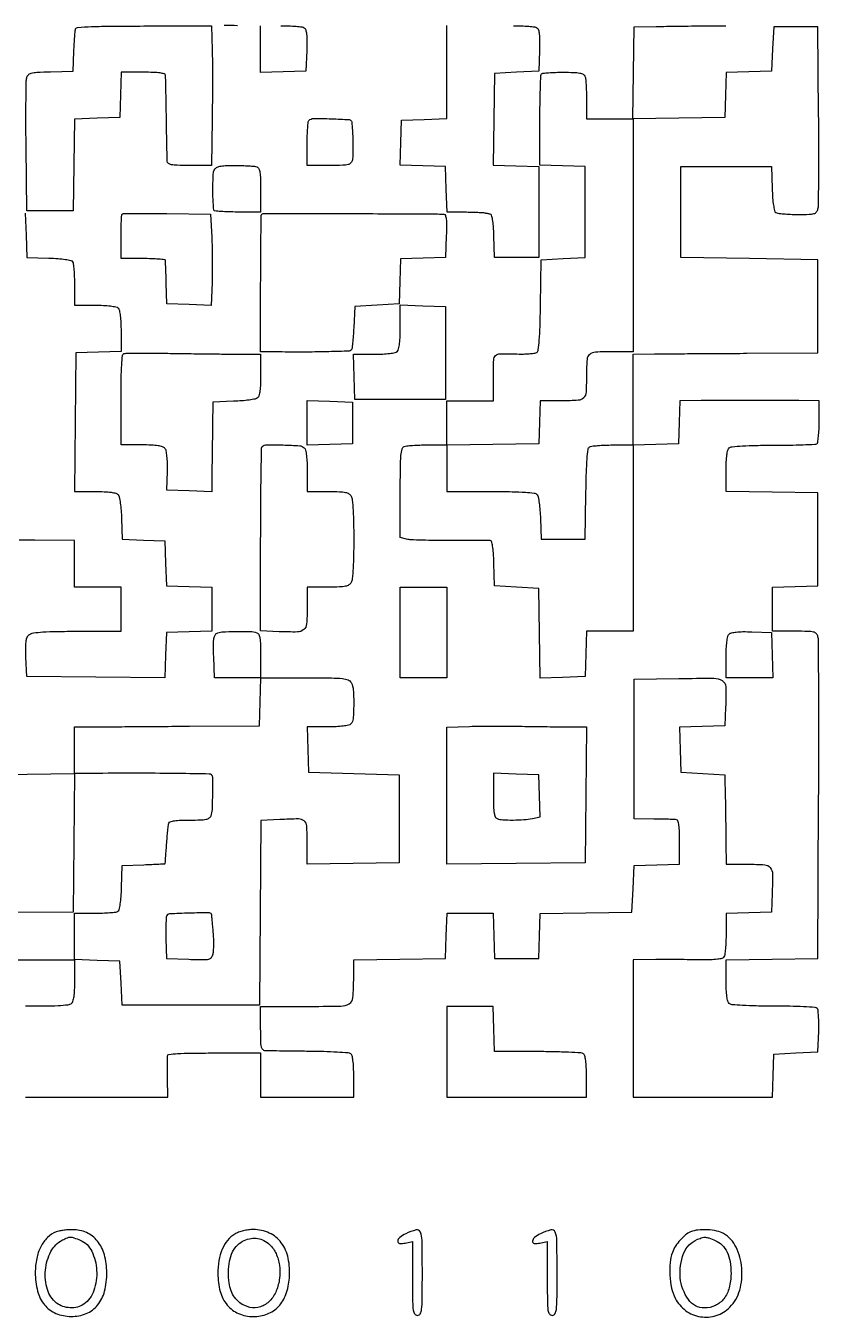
# Model space of a CAD drawing. Extents: x 156 to 936, y 100 to 969.
# Drawn here: x 612 to 936, y 100 to 627 of the extents above; entities that cross this region are included whole.
import ezdxf

# ---------------------------------------------------------------- set-up
doc = ezdxf.new("R2010")
doc.units = 0

msp = doc.modelspace()

# ---------------------------------------------------------------- linework, layer by layer
for points in [[(612, 190), (641.063538, 190), (670.127076, 190), (669.992901, 197.75, -0.0011), (669.946662, 200.809528, -0.001463), (669.918889, 203.590625, -0.001029), (669.907225, 205.922726, -0.014849), (669.929363, 206.75, -0.362749), (670.53976, 207.402041, -0.014238), (674.049018, 207.732623, -0.013433), (679.537568, 207.944525, -0.002931), (689, 208), (708, 208), (708, 199), (708, 190), (727, 190), (746, 190), (746, 198.440983, 0.009585), (745.92738, 202.22901, 0.024001), (745.689017, 204.983238, 0.029014), (745.314643, 206.905665, 0.188703), (744.75, 207.690983, 0.126831), (743.765085, 208.019668, 0.003405), (739.167187, 208.309596, 0.006889), (733.721694, 208.54055, 0.004639), (727.5, 208.660833, -0.000416), (721.242885, 208.728931, -0.000592), (715.685938, 208.800614, -0.000324), (710.985836, 208.869857, -0.008883), (709.75, 208.910833, -0.214432), (708.833378, 209.380344, -0.121783), (708.301088, 210.533111, -0.042355), (708.05359, 212.869253, -0.005222), (708, 218), (708, 227), (726.383369, 227, 0.004199), (740.763673, 227.120771, 0.131336), (744.150841, 228.087335, 0.244), (745.674675, 230.556118, 0.018118), (745.986345, 238.727935), (746, 245.955869), (764.75, 246.227935), (783.5, 246.5), (783.787526, 255.75), (784.075052, 265), (793.5, 265), (802.924948, 265), (803.212474, 255.75), (803.5, 246.5), (812.5, 246.5), (821.5, 246.5), (821.787236, 255.728072), (822.074471, 264.956143), (840.787236, 265.228072), (859.5, 265.5), (860, 275), (860.5, 284.5), (869.75, 284.787526), (879, 285.075052), (879, 294.037526, 0.007552), (878.936285, 298.255654, 0.02649), (878.710609, 300.962615, 0.038764), (878.34269, 302.658527, 0.295874), (877.75, 303.162153, 0.023907), (876.916404, 303.229987, 0.001593), (874.517187, 303.302478, 0.002295), (871.655321, 303.366681, 0.001715), (868.5, 303.412153), (860.5, 303.5), (860.5, 332), (860.5, 360.5), (878.731386, 360.748256, -0.004369), (893.0467, 360.818093, -0.138067), (896.398432, 359.860606, -0.252131), (897.839052, 357.368689, -0.017518), (897.798618, 348.988223), (897.5, 341.5), (888.212977, 341.211984), (878.925954, 340.923969), (879.212977, 331.711984), (879.5, 322.5), (888.5, 322), (897.5, 321.5), (897.670976, 312, -0.000662), (897.742218, 307.72731, -0.000413), (897.814941, 302.720312, -0.000414), (897.878466, 297.784501, -0.000753), (897.920976, 293.75), (898, 285), (906.980948, 285, -0.017192), (913.752097, 284.767116, -0.20709), (916.017836, 283.595696, -0.171789), (916.939951, 281.02952, -0.011142), (916.798618, 272.988223), (916.5, 265.5), (907.25, 265.212474), (898, 264.924948), (897.984687, 256.712474, -0.00935), (897.918025, 253.471276, -0.012388), (897.72919, 250.526567, -0.009786), (897.464648, 248.0954, -0.109735), (897.136411, 247.186477, -0.187083), (896.304599, 246.572623, -0.036226), (894.437012, 246.206766, -0.025722), (891.616033, 246.010126, -0.008179), (887.401724, 246.00253, 0.001761), (883.325489, 246.047508, 0.001003), (878.397694, 246.07464, 0.001002), (873.436818, 246.082063, 0.001658), (869.25, 246.066053), (860, 246), (860, 218), (860, 190), (888.461067, 190), (916.922134, 190), (917.211067, 198.75), (917.5, 207.5), (926.5, 208), (935.5, 208.5), (935.792979, 216.907021, 0.010281), (935.839885, 220.193128, 0.014674), (935.735951, 223.108424, 0.010537), (935.52991, 225.49676, 0.171211), (935.187424, 226.212576, 0.182454), (934.388173, 226.573784, 0.003241), (929.600525, 226.847166, 0.007661), (923.956347, 227.046125, 0.004979), (917.429967, 227.111111, -0.004777), (910.294868, 227.179281, -0.009906), (904.729499, 227.395995, -0.006875), (900.430242, 227.708157, -0.152796), (899.285523, 228.178, -0.157712), (898.707951, 229.088633, -0.029204), (898.320385, 231.061396, -0.023875), (898.075369, 233.843104, -0.010029), (898, 237.600379), (898, 245.955869), (916.75, 246.227935), (935.5, 246.5), (935.775965, 311, 0.000804), (935.842421, 335.887072, 0.001273), (935.810766, 357.214063, 0.000271), (935.725021, 375.961991, 0.0582), (935.506913, 377.75, 0.122617), (934.85145, 379.003915, 0.154504), (933.732859, 379.672196, 0.053326), (931.548599, 379.947537, 0.004711), (925.980948, 380), (917, 380), (917, 388.962474), (917, 397.924948), (926.25, 398.212474), (935.5, 398.5), (935.5, 417.5), (935.5, 436.5), (916.75, 436.772065), (898, 437.044131), (898, 445.399621, -0.010029), (898.075369, 449.156896, -0.023875), (898.320385, 451.938604, -0.029204), (898.707951, 453.911367, -0.157712), (899.285523, 454.822, -0.152615), (900.427684, 455.291266, -0.006939), (904.696615, 455.603715, -0.009969), (910.220215, 455.820614, -0.004828), (917.291124, 455.888889, 0.003431), (923.771027, 455.933358, 0.005239), (929.391783, 456.06942, 0.002047), (934.200439, 456.255964, 0.128375), (935.005601, 456.503461, 0.218923), (935.399149, 457.096126, 0.01144), (935.707895, 459.417042, 0.016347), (935.927867, 462.280057, 0.010998), (936, 465.559017), (936, 474), (927.75, 474.065134, 0.000915), (916.80417, 474.13153, 0.000876), (905.700205, 474.159117, 0.000915), (895.577626, 474.148001, 0.001977), (887.788933, 474.094396), (879.077866, 474), (878.788933, 465.25), (878.5, 456.5), (869.25, 456.212474), (860, 455.924948), (860, 474.462474), (860, 493), (868.75, 493.118471, -0.001476), (873.818862, 493.172134, -0.000253), (883.448437, 493.240778, -0.000276), (894.755624, 493.309425, -0.000246), (906.5, 493.368471), (935.5, 493.5), (935.5, 512.5), (935.5, 531.5), (907.5, 532), (879.5, 532.5), (879.5, 551), (879.5, 569.5), (898, 569.5), (916.5, 569.5), (916.792098, 560.532999, 0.009786), (916.991711, 556.707636, 0.020298), (917.326695, 553.737125, 0.020215), (917.75425, 551.552989, 0.195149), (918.292098, 550.798312, 0.110623), (919.132389, 550.495574, 0.00952), (921.416145, 550.251635, 0.012192), (924.181845, 550.077197, 0.009156), (927.230948, 550.015313, 0.00603), (931.935001, 550.062724, 0.060451), (933.877035, 550.342129, 0.158592), (934.896556, 551.007481, 0.11024), (935.50973, 552.25, 0.05721), (935.724487, 553.965497, 0.000802), (935.814745, 564.414062, 0.002229), (935.845976, 576.540395, 0.001465), (935.778782, 590.5), (935.5, 626.5), (926.5, 626.5), (917.5, 626.5), (917, 617.5), (916.5, 608.5), (907.287036, 608.212964), (898.074071, 607.925929), (897.787036, 598.712964), (897.5, 589.5), (878.727853, 589.227853), (859.955707, 588.955707), (860.227853, 607.727853), (860.5, 626.5), (869.5, 626.668363, -0.00086), (873.645783, 626.738781, -0.000476), (878.709289, 626.81125, -0.000474), (883.84044, 626.874932, -0.000764), (888.212474, 626.918363), (897.924948, 627)], [(698.5, 627, -0.004889), (693.06753, 627.053119, -0.04007)], [(716.25, 626.984687, -0.00917), (719.504112, 626.918959, -0.012203), (722.45641, 626.732898, -0.00954), (724.894283, 626.472467, -0.110402), (725.793098, 626.149034, -0.187221), (726.389362, 625.340297, -0.039341), (726.721251, 623.5815, -0.027159), (726.864234, 620.914541, -0.008519), (726.793098, 616.914347), (726.5, 608.5), (717.25, 608.212474), (708, 607.924948), (708, 617.462474), (708, 627)], [(811.212474, 626.984687, -0.009129), (814.480966, 626.918962, -0.01216), (817.445387, 626.732898, -0.009485), (819.893389, 626.472502, -0.110544), (820.793098, 626.149034, -0.187221), (821.389362, 625.340297, -0.039341), (821.721251, 623.5815, -0.027159), (821.864234, 620.914541, -0.008519), (821.793098, 616.914347), (821.5, 608.5), (812.5, 608), (803.5, 607.5), (803.228074, 588.787816), (802.956148, 570.075632), (812.228074, 569.787816), (821.5, 569.5), (821.5, 551), (821.5, 532.5), (812.5, 532.5), (803.5, 532.5), (803.211067, 541.25, 0.00863), (803.013589, 545.175079, 0.024855), (802.694889, 547.881236, 0.030784), (802.278606, 549.671422, 0.297232), (801.711067, 550.152314, -0.00707), (801.174522, 550.227516, -0.004713), (800.562001, 550.328135, -0.004745), (799.969604, 550.436993, -0.009267), (799.5, 550.536965, 0.044034), (798.815197, 550.63366, 0.002488), (796.675086, 550.734936, 0.003802), (794.123132, 550.823542, 0.002778), (791.287526, 550.88465), (784.075052, 551), (783.787526, 560.25), (783.5, 569.5), (774.212977, 569.788016), (764.925954, 570.076031), (765.212977, 579.288016), (765.5, 588.5), (774.75, 588.787526), (784, 589.075052), (784, 627.037526)], [(611.931493, 550.505449), (612.215746, 541.502725), (612.5, 532.5), (621.467001, 532.207902, -0.009786), (625.292364, 532.008289, -0.020298), (628.262875, 531.673305, -0.020215), (630.447011, 531.24575, -0.195149), (631.201688, 530.707902, -0.112618), (631.504907, 529.855762, -0.008743), (631.748365, 527.431384, -0.011595), (631.922842, 524.498009, -0.008591), (631.984687, 521.25), (632, 513), (640.3, 513, -0.011084), (643.828493, 512.92177, -0.020332), (646.693122, 512.677711, -0.021091), (648.860329, 512.310542, -0.144849), (649.8, 511.8, -0.144682), (650.310039, 510.861987, -0.021131), (650.677383, 508.701269, -0.02038), (650.921656, 505.847487, -0.011159), (651, 502.337526), (651, 494.075052), (641.75, 493.787526), (632.5, 493.5), (632.234427, 465.25), (631.968853, 437), (640.361982, 437, -0.009885), (644.163753, 436.924829, -0.024215), (646.949644, 436.67915, -0.030241), (648.912573, 436.287693, -0.156449), (649.833879, 435.700164, -0.126595), (650.271826, 434.772011, -0.012295), (650.682026, 432.299919, -0.014976), (651.015093, 429.281363, -0.011302), (651.206324, 425.950164), (651.5, 417.5), (660.212982, 417.211607), (668.925964, 416.923214), (669.212982, 407.711607), (669.5, 398.5), (678.75, 398.212474), (688, 397.924948), (688, 389), (688, 380.075052), (678.75, 379.787526), (669.5, 379.5), (669.212269, 370.234491), (668.924538, 360.968982), (640.712269, 361.234491), (612.5, 361.5), (612.203802, 369.479635, -0.007825), (612.110962, 373.806547, -0.040111), (612.2893, 376.199929, -0.077992), (612.768477, 377.694669, -0.118939), (613.644932, 378.729635, -0.128263), (615.206539, 379.346562, -0.014052), (619.079193, 379.707778, -0.012364), (624.721521, 379.93458, -0.003862), (633.19113, 380), (651, 380), (651, 389), (651, 398), (641.5, 398), (632, 398), (632, 407.5), (632, 417), (615.75, 417.115154, 0.001149), (609.392827, 417.145599, 0.001633)], [(593.5, 321.5), (612.75, 321.771593), (632, 322.043186), (632, 331.521593), (632, 341), (641.25, 341.035068, 0.000596), (646.520227, 341.061327, 0.000112), (656.154688, 341.122971, 0.00012), (667.41044, 341.200211, 0.00011), (679, 341.285068), (707.5, 341.5), (707.786212, 351.25), (708.072424, 361), (698.609686, 361), (689.146947, 361), (688.823474, 369.593186, -0.007215), (688.72013, 374.047727, -0.033106), (688.868415, 376.627274, -0.061839), (689.265736, 378.202155, -0.169438), (690, 379.062778, -0.117729), (692.146514, 379.713611, -0.009976), (697.954523, 379.946424, -0.011588), (703.724507, 379.928748, -0.085248), (706.418213, 379.393011, -0.192406), (707.217093, 378.653872, -0.06988), (707.688469, 377.154102, -0.034532), (707.937024, 374.571713, -0.00673), (708, 369.893011), (708, 361), (725.964816, 361, -0.002149), (736.947782, 360.952795, -0.023219), (741.379822, 360.708677, -0.06489), (743.719126, 360.15835, -0.181647), (744.964816, 359.065741, -0.107088), (745.817478, 356.078409, -0.018612), (745.979465, 350.178425, -0.015314), (745.740238, 344.259859, -0.180517), (744.8, 342.2, -0.145015), (743.858679, 341.688958, -0.021051), (741.684979, 341.321964, -0.020283), (738.809501, 341.078116, -0.01101), (735.262474, 341), (726.924948, 341), (727.212474, 331.75), (727.5, 322.5), (746, 322), (764.5, 321.5), (764.5, 303.5), (764.5, 285.5), (745.75, 285.227935), (727, 284.955869), (727, 293.861303, 0.013938), (726.811989, 300.604544, 0.208337), (725.776252, 302.661093, 0.178939), (723.489214, 303.468359, 0.009832), (715.761919, 303.201896), (708.023838, 302.782604), (707.761919, 265.141302), (707.5, 227.5), (679.5, 227.5), (651.5, 227.5), (651, 236.5), (650.5, 245.5), (641.25, 245.787526), (632, 246.075052), (632, 255.537526), (632, 265), (640.25, 265.015313, 0.008591), (643.498009, 265.077158, 0.011595), (646.431384, 265.251635, 0.008743), (648.855762, 265.495093, 0.112618), (649.707902, 265.798312, 0.195149), (650.24575, 266.552989, 0.020215), (650.673305, 268.737125, 0.020298), (651.008289, 271.707636, 0.009786), (651.207902, 275.532999), (651.5, 284.5), (660.25, 284.788933, 0.002247), (663.607228, 284.914896, 0.003722), (666.438631, 285.054993, 0.000566), (668.933596, 285.199903, 0.356096), (669.030447, 285.288933, 0.017418), (669.048716, 285.456746, 0.000052), (669.209553, 287.641124, 0.000305), (669.389543, 290.10965, 0.00019), (669.597414, 293, -0.003823), (669.832213, 295.963694, -0.005026), (670.094314, 298.664062, -0.003709), (670.353041, 300.919174, -0.047348), (670.535581, 301.75, -0.246153), (671.121285, 302.326165, -0.036983), (672.783329, 302.698788, -0.027381), (675.309146, 302.931488, -0.009281), (679, 303, 0.007252), (683.39169, 303.063701, 0.042177), (685.690065, 303.325257, 0.092207), (687.002697, 303.85184, 0.160406), (687.739898, 304.75, 0.081688), (688.271389, 307.291222, 0.007977), (688.442586, 313.581876, 0.004624), (688.455737, 320.141309, 0.196856), (687.927329, 321.405235, 0.194904), (687.042618, 321.78042, 0.000576), (674.272013, 321.971402, 0.003088), (659.431226, 322.084582, 0.001697), (641.265573, 322.049284), (632.031147, 322), (631.765573, 293.75), (631.5, 265.5), (603.25, 265.234427)], [(603.537526, 246), (632, 246), (632, 237.622445, -0.009415), (631.925388, 233.66045, -0.027093), (631.673375, 230.923896, -0.038322), (631.25178, 229.061428, -0.145732), (630.596818, 228.080352, -0.149555), (629.291483, 227.534893, -0.010864), (625.355829, 227.230543, -0.011607), (619.842916, 227.052763, -0.004167), (611.986253, 227.047342, 0.004624)]]:
    msp.add_lwpolyline(points, format="xyb")
for points in [[(688.182865, 617.186744, -0.00614), (688.28465, 612.209505, -0.001984), (688.3156, 604.837669, -0.001978), (688.285041, 596.638936, -0.00222), (688.189389, 588.75), (687.878779, 570), (678.939389, 570, -0.005319), (673.855258, 570.054087, -0.042411), (671.523468, 570.302298, -0.12001), (670.363065, 570.834057, -0.211506), (669.879966, 571.75, -0.011579), (669.823894, 572.986216, -0.000423), (669.723663, 577.685938, -0.000773), (669.618443, 583.242887, -0.000542), (669.516428, 589.5, 0.000684), (669.413226, 595.721795, 0.001018), (669.304367, 601.167187, 0.000431), (669.197705, 605.82683, 0.02125), (669.136461, 606.75, 0.300561), (668.644088, 607.343325, 0.039433), (666.961727, 607.711326, 0.026634), (664.262639, 607.936594, 0.007503), (660.037526, 608), (651.075052, 608), (650.787526, 598.75), (650.5, 589.5), (641.271928, 589.212764), (632.043857, 588.925529), (631.771928, 570.212764), (631.5, 551.5), (622, 551.5), (612.5, 551.5), (612.240922, 577.5, -0.001937), (612.179271, 587.623174, -0.002855), (612.21033, 596.512452, -0.001322), (612.300012, 604.081973, -0.054002), (612.500588, 605.712602, -0.132349), (613.162138, 606.942615, -0.141786), (614.336317, 607.634493, -0.050109), (616.630979, 607.982812, -0.004855), (622.259666, 608.212602), (631.5, 608.5), (631.769726, 616.5, -0.004416), (631.903801, 619.650259, -0.005961), (632.084179, 622.496595, -0.004151), (632.283161, 624.873735, -0.062998), (632.461441, 625.679899, -0.299263), (633.275614, 626.293413, -0.005428), (638.955082, 626.596681, -0.008414), (647.128232, 626.806474, -0.002147), (660.37458, 626.866644), (687.86573, 626.873489)], [(840.393011, 606.418213, -0.06844), (840.631074, 605.400281, -0.007317), (840.821697, 602.9751, -0.008902), (840.955615, 600.066073, -0.00705), (841, 596.918213), (841, 589), (850.5, 589), (860, 589), (860, 541.5), (860, 494), (852.081787, 494, 0.01072), (844.679234, 493.841272, 0.161531), (842.30349, 492.938415, 0.20568), (841.224011, 490.873122, 0.018983), (841, 484.974799, -0.011616), (840.828179, 477.579887, -0.175745), (839.856847, 475.246107, -0.194734), (837.654189, 474.198876, -0.014789), (830.931944, 474), (822.077866, 474), (821.788933, 465.25), (821.5, 456.5), (802.75, 456.227935), (784, 455.955869), (784, 446.477935), (784, 437), (801.877555, 437, -0.003447), (810.686508, 436.939264, -0.013669), (816.094291, 436.716738, -0.016001), (819.642756, 436.359047, -0.188592), (820.833879, 435.700164, -0.126595), (821.271826, 434.772011, -0.012295), (821.682026, 432.299919, -0.014976), (822.015093, 429.281363, -0.011302), (822.206324, 425.950164), (822.5, 417.5), (831.5, 417.5), (840.5, 417.5), (840.773353, 435.955416, -0.003561), (840.964479, 444.668275, -0.012194), (841.267063, 450.324934, -0.01105), (841.657029, 454.214502, -0.224357), (842.273353, 455.190103, -0.112125), (843.13586, 455.497773, -0.008919), (845.56311, 455.744962, -0.011731), (848.500649, 455.921988, -0.008719), (851.75, 455.984687), (860, 456), (860, 418), (860, 380), (850.537526, 380), (841.075052, 380), (840.787526, 370.75), (840.5, 361.5), (831.272703, 361.212775), (822.045405, 360.925549), (821.772703, 379.212775), (821.5, 397.5), (812.5, 398), (803.5, 398.5), (803.212474, 407.75, 0.007757), (803.015774, 411.969023, 0.024473), (802.702086, 414.782421, 0.031768), (802.28953, 416.59756, 0.32187), (801.712474, 417.046336, 0.009999), (800.821064, 417.062563, 0.00021), (796.40467, 417.052777, 0.000488), (791.240818, 417.034123, 0.000329), (785.345978, 417.003195, -0.004061), (779.352621, 417.016485, -0.005329), (773.880882, 417.131394, -0.003959), (769.306586, 417.312509, -0.049644), (767.595978, 417.565267), (765, 418.216816), (765, 436.501419, -0.002491), (765.051137, 446.767172, -0.018395), (765.279926, 451.657642, -0.036531), (765.712093, 454.395378, -0.248641), (766.581787, 455.393011, -0.06844), (767.599719, 455.631074, -0.007317), (770.0249, 455.821697, -0.008902), (772.933927, 455.955615, -0.00705), (776.081787, 456), (784, 456), (784, 465), (784, 474), (793.5, 474), (803, 474), (803, 483.5, -0.00814), (803.116986, 490.685174, -0.202283), (803.928433, 492.446397, -0.186382), (805.780211, 493.167488, -0.006742), (813.5, 493.085036, 0.013094), (815.887249, 493.089864, 0.016389), (818.097828, 493.224841, 0.014655), (819.921712, 493.450442, 0.110309), (820.726647, 493.764597, 0.21767), (821.341507, 494.766763, 0.011003), (821.732334, 498.675755, 0.012125), (822.035477, 504.347722, 0.003584), (822.226647, 513.044584), (822.5, 531.5), (831.5, 532), (840.5, 532.5), (840.5, 551), (840.5, 569.5), (831.25, 569.787526), (822, 570.075052), (822, 588.370859, -0.003407), (822.048122, 595.432124, -0.005378), (822.195833, 601.488107, -0.001627), (822.396751, 606.71825, -0.18811), (822.666667, 607.333333, -0.17274), (823.225589, 607.598717, -0.006592), (825.553989, 607.804167, -0.011152), (828.359193, 607.951638, -0.007555), (831.559678, 608, -0.007572), (835.844582, 607.935105, -0.036743), (838.261382, 607.683483, -0.072956), (839.678861, 607.209264, -0.186076)], [(745.16393, 587.75, -0.021103), (745.468615, 584.304483, -0.007366), (745.624265, 579.328142, -0.005788), (745.648503, 574.44125, -0.048625), (745.420253, 572.25, -0.125152), (744.813897, 570.994664, -0.160819), (743.729371, 570.325392, -0.053948), (741.570496, 570.05147, -0.004604), (735.980948, 570), (727, 570), (727, 578.833333, -0.007039), (727.048334, 582.266524, -0.010477), (727.195833, 585.267708, -0.005871), (727.400808, 587.76784, -0.174709), (727.666667, 588.333333, -0.198059), (729.593478, 589.135153, -0.009153), (736.832743, 589.026401, -0.007231), (744.173279, 588.67534, -0.358849)], [(706.418213, 569.393011, -0.192406), (707.217093, 568.653872, -0.06988), (707.688469, 567.154102, -0.034532), (707.937024, 564.571713, -0.00673), (708, 559.893011), (708, 551), (698.5, 551, -0.007399), (694.850996, 551.054001, -0.012105), (691.762997, 551.220312, -0.005778), (689.213889, 551.449249, -0.3495), (688.905947, 551.75, -0.02204), (688.553361, 556.110649, -0.012397), (688.490583, 561.423307, -0.008105), (688.637975, 566.472104, -0.111965), (689.119718, 568.223696, -0.133322), (689.967545, 569.122037, -0.085012), (691.310049, 569.657661, -0.043632), (693.516108, 569.929929, -0.008898), (697.453396, 570, -0.007546), (700.396241, 569.955583, -0.009355), (703.13231, 569.821697, -0.007923), (705.416077, 569.630671, -0.066877)], [(688, 540.802618, -0.007161), (688.166792, 536.568794, -0.004216), (688.250969, 531.504813, -0.004216), (688.249738, 526.44235, -0.007189), (688.152236, 522.213768), (687.804471, 512.927536), (678.75016, 513.213768), (669.695849, 513.5), (669.464517, 522, 0.001053), (669.367418, 525.311374, 0.001544), (669.266889, 528.223437, 0.000725), (669.170029, 530.702865, 0.028439), (669.116592, 531.25, 0.339459), (668.801894, 531.550346, 0.00637), (666.390499, 531.779688, 0.012712), (663.458816, 531.945974, 0.007809), (660, 532), (651, 532), (651, 540.833333, -0.005092), (651.034834, 544.253618, -0.007821), (651.141462, 547.213337, -0.003373), (651.288076, 549.721009, -0.182035), (651.481573, 550.14824, -0.194807), (651.934991, 550.340265, -0.000948), (657.04116, 550.411304, -0.004121), (662.885262, 550.433353, -0.002573), (669.731573, 550.367525), (687.5, 550.105235)], [(782.788933, 550.08091, -0.30465), (783.401693, 549.611086, -0.05317), (783.73473, 548.114747, -0.029584), (783.871969, 545.557108, -0.006866), (783.788933, 541.25), (783.5, 532.5), (774.287036, 532.212964), (765.074071, 531.925929), (764.787036, 522.712964), (764.5, 513.5), (755.5, 513), (746.5, 512.5), (746, 503.828809, -0.005061), (745.772192, 500.470031, -0.007715), (745.5, 497.560264, -0.003445), (745.214407, 495.1006, -0.169345), (745, 494.66565, -0.188339), (744.08567, 494.273694, -0.001447), (735.869387, 494.028989, -0.005318), (726.730971, 493.880517, -0.004086), (716.75, 493.906082), (708, 494), (708, 521.833333, -0.001401), (708.029991, 532.534513, -0.002285), (708.122369, 541.613021, -0.000298), (708.246142, 549.680906, -0.194746), (708.416577, 550.083333, -0.198913), (709.004073, 550.326756, -0.000035), (743.766378, 550.328033, -0.000369), (775.863792, 550.303285, -0.015297)], [(783.5, 493.5), (783.5, 474.5), (765, 474.5), (746.5, 474.5), (746.212474, 483.75), (745.924948, 493), (754.262474, 493, 0.01101), (757.809501, 493.078116, 0.020283), (760.684979, 493.321964, 0.021051), (762.858679, 493.688958, 0.145015), (763.8, 494.2, 0.147163), (764.31737, 495.162609, 0.020491), (764.682108, 497.423259, 0.019645), (764.923314, 500.443228, 0.010104), (765, 504.237526), (765, 513.075052), (774.25, 512.787526), (783.5, 512.5)], [(699.25, 493.03165), (708, 493), (708, 484.622445, -0.009913), (707.92478, 480.828796, -0.024242), (707.679019, 478.047251, -0.030268), (707.287489, 476.086773, -0.156365), (706.700164, 475.166121, -0.126595), (705.772011, 474.728174, -0.012295), (703.299919, 474.317974, -0.014976), (700.281363, 473.984907, -0.011302), (696.950164, 473.793676), (688.5, 473.5), (688.356392, 464, 0.000223), (688.29367, 459.724695, 0.000139), (688.223716, 454.709289, 0.000139), (688.157453, 449.761517, 0.000252), (688.106392, 445.712474), (688, 436.924948), (678.836802, 437.212474), (669.673605, 437.5), (669.90404, 445.316521, 0.011738), (669.924286, 448.692926, 0.021467), (669.758071, 451.441208, 0.023736), (669.441118, 453.527111, 0.12425), (668.944793, 454.566521, 0.142625), (667.947461, 455.241147, 0.040689), (666.109024, 455.671721, 0.027904), (663.385341, 455.92557, 0.009285), (659.377555, 456), (651, 456), (651, 474.416667, -0.003403), (651.059353, 483.138517, -0.012275), (651.271377, 488.69222, -0.010428), (651.589519, 492.490578, -0.294232), (652.181089, 493.22703, -0.077966), (653.088896, 493.379249, -0.001173), (658.46985, 493.423206, -0.003141), (664.729247, 493.420331, -0.002067), (671.931089, 493.342013, 0.000472), (679.682041, 493.232991, 0.00044), (687.615695, 493.135875, 0.000438), (694.664686, 493.06197, 0.001498)], [(725.8, 454.8, -0.144849), (726.310542, 453.860329, -0.021091), (726.677711, 451.693122, -0.020332), (726.92177, 448.828493, -0.011084), (727, 445.3), (727, 437), (735.464816, 437, -0.006724), (740.241493, 436.935765, -0.043519), (742.632503, 436.6623, -0.095437), (744.034129, 436.084258, -0.125133), (744.964816, 435.065741, -0.102288), (745.384829, 433.645458, -0.0062), (745.702509, 429.195171, -0.008851), (745.926651, 423.752858, -0.005865), (746, 417.5, -0.005865), (745.926651, 411.247142, -0.008851), (745.702509, 405.804829, -0.0062), (745.384829, 401.354542, -0.102288), (744.964816, 399.934259, -0.125133), (744.034129, 398.915742, -0.095437), (742.632503, 398.3377, -0.043519), (740.241493, 398.064235, -0.006724), (735.464816, 398), (727, 398), (727, 389.467776, -0.019145), (726.751602, 382.982957, -0.200963), (725.566136, 380.667667, -0.174103), (722.993601, 379.710536, -0.013707), (715.578234, 379.829004), (708, 380.158008), (708, 417.412337, -0.001675), (708.048014, 431.743108, -0.002719), (708.195833, 443.919041, -0.000421), (708.394326, 454.69335, -0.193911), (708.666667, 455.333333, -0.197627), (710.45253, 456.078242, -0.009016), (717.204595, 455.989878, -0.00945), (723.92503, 455.653458, -0.181061)], [(916.787526, 370.25), (917.075052, 361), (907.537526, 361), (898, 361), (898, 369.3, -0.010869), (898.078193, 372.896692, -0.021373), (898.324495, 375.746533, -0.023516), (898.70151, 377.866807, -0.141534), (899.236619, 378.836619, -0.141627), (900.215618, 379.376564, -0.030081), (902.156875, 379.694801, -0.024175), (904.863904, 379.841129, -0.010354), (908.486619, 379.786619), (916.5, 379.5)], [(831.765819, 341.037566), (841.031637, 341), (840.765819, 313.25), (840.5, 285.5), (812.25, 285.234427), (784, 284.968853), (784, 312.946901), (784, 340.924948), (793.25, 341.212474, -0.004375), (797.512192, 341.307635, -0.002418), (802.720312, 341.353137, -0.00241), (807.999657, 341.348281, -0.003875), (812.5, 341.287566, 0.001274), (817.00143, 341.203418, 0.000792), (822.284334, 341.126499, 0.000794), (827.497552, 341.067131, 0.001436)], [(803, 313.144515, 0.006687), (803.062877, 308.443624, 0.034414), (803.311272, 305.851928, 0.069706), (803.782488, 304.347501, 0.192751), (804.581787, 303.606989, 0.078039), (806.798187, 303.133083, 0.014165), (811.014952, 303.021077, 0.0162), (815.448713, 303.172638, 0.032719), (818.912002, 303.6324), (822.074004, 304.264801), (821.787002, 312.8824), (821.5, 321.5), (812.25, 321.787526), (803, 322.075052)], [(669.558366, 263.75, 0.06329), (669.41572, 262.9083, 0.004459), (669.337866, 260.517187, 0.006248), (669.306002, 257.655309, 0.004667), (669.339751, 254.5), (669.5, 246.5), (678.721624, 246.21285, 0.003914), (684.756875, 246.072193, 0.059534), (686.833292, 246.287775, 0.182083), (687.895953, 246.987956, 0.095809), (688.574497, 248.440795, 0.047231), (688.783731, 249.811185, 0.012036), (688.858065, 252.059498, 0.012159), (688.818453, 254.642223, 0.012047), (688.653402, 257.227945, -0.000228), (688.438126, 259.685306, -0.00032), (688.248467, 261.877896, -0.000186), (688.090334, 263.727861, -0.004407), (688.05053, 264.25, 0.395247), (687.088741, 265.147294, 0.006237), (678.926619, 265.028462, 0.006478), (670.773439, 264.702257, 0.315802)], [(784, 208.5), (784, 190), (812.5, 190), (841, 190), (841, 198.440983, 0.009585), (840.92738, 202.22901, 0.024001), (840.689017, 204.983238, 0.029014), (840.314643, 206.905665, 0.188703), (839.75, 207.690983, 0.129806), (838.753399, 208.017099, 0.002962), (833.726562, 208.279504, 0.006434), (827.796773, 208.477403, 0.004289), (821, 208.558393), (803.5, 208.616785), (803.212474, 217.808393), (802.924948, 227), (793.462474, 227), (784, 227)], [(624.5, 135.045972, 0.097352), (620.949624, 132.687818, 0.079403), (618.249811, 128.999983, 0.069163), (616.565078, 124.166054, 0.049353), (616, 118.455137, 0.062175), (616.94747, 110.865204, 0.109436), (619.776941, 105.244773, 0.124591), (624.40957, 101.806351, 0.095583), (630.610151, 100.549364, 0.098987), (636.783167, 101.72317, 0.126064), (641.4295, 105.154087, 0.109941), (644.268322, 110.813368, 0.063011), (645.187537, 118.431117, 0.064995), (644.195424, 125.703943, 0.102785), (641.354316, 131.293805, 0.119086), (636.881425, 134.755614, 0.109222), (631.173275, 135.936614, 0.015176), (629.237406, 135.851552, 0.014606), (627.285274, 135.648841, 0.014698), (625.577076, 135.369537, 0.050225)], [(634.359797, 131.623027, -0.184236), (639.036242, 127.176818, -0.098235), (641.042115, 119.334353, -0.095088), (639.922571, 111.094646, -0.160131), (635.783205, 105.560704, -0.090471), (633.237728, 104.391565, -0.072919), (630.238997, 104.076962, -0.072103), (627.243351, 104.63759, -0.084589), (624.70725, 106.015637, -0.154434), (620.935206, 111.554947, -0.096299), (620.149342, 119.43662, -0.096502), (622.372631, 127.024321, -0.155903), (627.096399, 131.735258, -0.022767), (629.09856, 132.65154, -0.100112), (630.36933, 132.888179, -0.08259), (631.749816, 132.636607, -0.01268)], [(697.419965, 134.114322, 0.085609), (694.481891, 131.545765, 0.069499), (692.317646, 127.958285, 0.059933), (690.988711, 123.410963, 0.040024), (690.529855, 118, 0.067474), (691.481263, 110.731226, 0.106909), (694.358677, 105.175789, 0.120116), (698.986593, 101.724342, 0.100767), (705, 100.5, 0.091739), (710.76054, 101.565898, 0.113386), (715.279253, 104.602816, 0.103178), (718.305609, 109.565363, 0.065568), (719.728573, 116.207362, 0.070098), (719.244791, 124.278371, 0.110468), (716.427275, 130.589602, 0.12576), (711.51356, 134.568553, 0.108032), (705, 135.992524, 0.032595), (702.983197, 135.86091, 0.028147), (700.897258, 135.467066, 0.029083), (698.965057, 134.867162, 0.047135)], [(711.751521, 129.750127, -0.100727), (714.287079, 126.19129, -0.069947), (715.648978, 121.430108, -0.065184), (715.695404, 116.126937, -0.064886), (714.376049, 110.981819, -0.09755), (711.732942, 106.90409, -0.121804), (707.918818, 104.519189, -0.129253), (703.61024, 104.263357, -0.117725), (699.560179, 106.131323, -0.063566), (697.361857, 108.36546, -0.072961), (695.915445, 110.98382, -0.060663), (695.112989, 114.293729, -0.029151), (694.85767, 118.661532, -0.046962), (695.276835, 123.119407, -0.069249), (696.533519, 126.838146, -0.079934), (698.577145, 129.67851, -0.093106), (701.314715, 131.559038, -0.065158), (704.11032, 132.381405, -0.082078), (706.804273, 132.36032, -0.081592), (709.360401, 131.472084, -0.063513)], [(767.25, 134.254619, 0.046978), (764.748702, 132.701445, 0.216999), (763.961039, 131.238351, 0.405652), (764.705805, 130.361725, 0.078161), (767, 130.5), (770, 131.158911), (770, 116.079455, 0.002207), (770.042022, 106.557237, 0.030768), (770.283158, 103.134932, 0.11903), (770.881934, 101.585666, 0.246054), (772, 101, 0.267644), (773.131287, 101.652291, 0.103099), (773.721429, 103.4375, 0.026629), (773.959338, 107.362042, 0.001825), (774, 118.5, 0.003467), (773.908835, 131.645842, 0.098041), (773.203983, 134.963736, 0.372048), (771.429404, 135.828959, 0.050814)], [(822.25, 134.254619, 0.046978), (819.748702, 132.701445, 0.216999), (818.961039, 131.238351, 0.405652), (819.705805, 130.361725, 0.078161), (822, 130.5), (825, 131.158911), (825, 116.079455, 0.002207), (825.042022, 106.557237, 0.030768), (825.283158, 103.134932, 0.11903), (825.881934, 101.585666, 0.246054), (827, 101, 0.267644), (828.131287, 101.652291, 0.103099), (828.721429, 103.4375, 0.026629), (828.959338, 107.362042, 0.001825), (829, 118.5, 0.003467), (828.908835, 131.645842, 0.098041), (828.203983, 134.963736, 0.372048), (826.429404, 135.828959, 0.050814)], [(883.5, 135.045972, 0.073486), (881.409008, 133.795676, 0.039634), (879.238869, 131.712981, 0.038732), (877.341876, 129.214012, 0.052474), (876.066612, 126.6849, 0.067773), (875.103306, 122.511301, 0.038681), (875.02983, 117.328132, 0.03852), (875.760741, 112.147141, 0.062738), (877.25, 107.969843, 0.117273), (881.480587, 102.959885, 0.119297), (887.487768, 100.430057, 0.119569), (893.975981, 100.929902, 0.118171), (899.546081, 104.346081, 0.129741), (903.551581, 111.22397, 0.08872), (904.38947, 120.271994, 0.091064), (902.054035, 128.834938, 0.148412), (897.001452, 134.340071, 0.08374), (894.273069, 135.387255, 0.036803), (890.422761, 135.87423, 0.036814), (886.495307, 135.790335, 0.074449)], [(893.568108, 131.535989, -0.097449), (896.362606, 129.664657, -0.086052), (898.386957, 126.797452, -0.070521), (899.602055, 122.900817, -0.040389), (900, 117.982459, -0.063938), (899.261126, 112.228036, -0.10115), (897.074128, 107.78059, -0.118066), (893.609984, 104.995746, -0.110971), (889.178704, 104, -0.244705), (882.58555, 107.432281, -0.128596), (879.287526, 116.327456, -0.11872), (880.652494, 126.223271, -0.206201), (886.388117, 132.019931, -0.023535), (888.327812, 132.699375, -0.08953), (889.598018, 132.841315, -0.070897), (890.983602, 132.547643, -0.011342)]]:
    msp.add_lwpolyline(points, format="xyb", close=True)
for points in [[(745.5, 465), (745.5, 456.5), (736.25, 456.212474), (727, 455.924948), (727, 465), (727, 474.075052), (736.25, 473.787526), (745.5, 473.5)], [(784, 379.5), (784, 361), (774.5, 361), (765, 361), (765, 379.5), (765, 398), (774.5, 398), (784, 398)]]:
    msp.add_lwpolyline(points, close=True)

doc.saveas('drawing.dxf')
